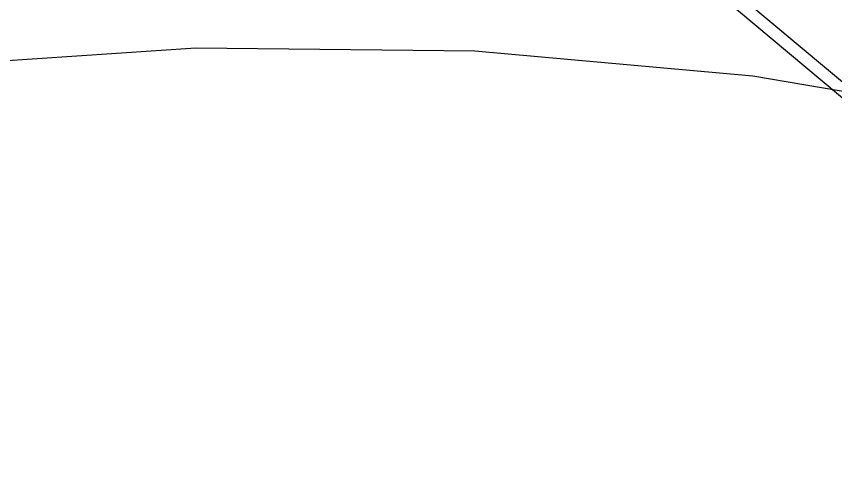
# Model space of a CAD drawing. Extents: x 383425 to 391668, y 6055101 to 6059545.
# Drawn here: x 387690.843 to 387692.417, y 6058200.477 to 6058201.355 of the extents above; entities that cross this region are included whole.
import ezdxf

# ---------------------------------------------------------------- set-up
doc = ezdxf.new("R2010")
doc.units = 0
doc.header["$LTSCALE"] = 5
doc.linetypes.add('0', pattern=[1, 1, 0])
doc.linetypes.add('foc-ACCESSROAD', pattern=[3.75, 2.5, -1.25])
for name, color, linetype in [('F-AR', 190, 'foc-ACCESSROAD'), ('F-RW', 190, 'Continuous'), ('T-BUSH', 110, '0')]:
    doc.layers.add(name, color=color, linetype=linetype)

msp = doc.modelspace()

# ---------------------------------------------------------------- linework, layer by layer
at = {"layer": 'F-AR', "flags": 128}
msp.add_lwpolyline([(384209.8944, 6059527.3638), (384231.4591, 6059425.6176), (384260.4961, 6059288.6191), (384272.4094, 6059245.8356), (384281.002, 6059223.3533), (384293.5032, 6059199.2909), (384306.6333, 6059179.2462), (384328.2959, 6059153.8997), (384351.1086, 6059134.0266), (384364.2554, 6059122.5745), (384393.1511, 6059103.5605), (384426.4673, 6059087.0919), (384458.3292, 6059076.1286), (384459.3645, 6059075.9141), (384474.0478, 6059072.8705), (384505.9368, 6059066.2593), (385008.1362, 6059010.0136), (385067.2116, 6058999.8262), (385138.7352, 6058982.3445), (385149.3505, 6058979.2339), (385179.3017, 6058970.4573), (385288.2908, 6058938.5206), (385462.0705, 6058886.1315), (385482.6371, 6058879.9345), (385563.1718, 6058855.6908), (385589.6735, 6058847.7125), (385599.2647, 6058844.8256), (385713.7383, 6058810.5859), (385717.952, 6058809.3254), (385724.126, 6058807.4788), (385733.7566, 6058804.5985), (385737.8748, 6058803.3663), (385753.5044, 6058798.8765), (385902.8728, 6058755.97), (385917.8313, 6058751.6732), (385924.5914, 6058749.7308), (385946.4841, 6058745.7709), (385965.6781, 6058742.294), (385971.6814, 6058741.2522), (385976.0466, 6058740.8801), (386020.5383, 6058737.0883), (386074.127, 6058737.2395), (386159.3706, 6058741.5111), (386179.014, 6058742.5422), (386359.7766, 6058752.2488), (386360.1636, 6058752.2728), (386583.3506, 6058766.5966), (386700.5488, 6058770.2613), (386731.7819, 6058771.2383), (386795.322, 6058768.0099), (386985.8916, 6058742.0465), (386994.578, 6058740.1082), (387026.3094, 6058729.5407), (387057.5695, 6058715.9394), (387094.1111, 6058695.764), (387148.2118, 6058656.5244), (387286.824, 6058540.1785), (387362.9072, 6058476.8603), (387378.4303, 6058463.9407), (387428.53, 6058422.665), (387443.8213, 6058409.7729), (387462.6923, 6058393.6641), (388044.6197, 6057906.2233), (388098.0981, 6057861.3423), (388118.9951, 6057844.6752), (388130.7638, 6057834.9366), (388142.1011, 6057825.5547), (388202.1297, 6057775.2865), (388218.1834, 6057761.6551), (388224.6067, 6057756.1968), (388228.4562, 6057752.9322), (388229.6837, 6057751.8764), (388275.8804, 6057712.1472), (388362.8463, 6057637.3628), (388366.4019, 6057634.3056), (388392.3338, 6057609.6063), (388428.6076, 6057575.0574), (388463.9174, 6057538.7627), (388498.0772, 6057502.7868), (388789.9957, 6057238.8572), (388827.1032, 6057207.9333), (388843.1634, 6057194.5561), (389166.9878, 6056936.7963), (389219.3744, 6056895.095), (389258.4565, 6056863.9844), (389261.6632, 6056861.434), (389281.2241, 6056845.8628), (389555.5127, 6056627.5324), (389567.2398, 6056618.2151), (389578.7137, 6056609.0643), (389582.9262, 6056605.5682), (389594.5362, 6056595.932), (389777.5237, 6056441.5351), (389930.3476, 6056312.7723), (389952.631, 6056293.8982), (389982.1932, 6056268.8593), (390059.4029, 6056203.4621), (390114.7657, 6056159.1682), (390122.5718, 6056153.1665), (390137.7794, 6056143.404), (390151.8005, 6056137.5657), (390174.1742, 6056132.5836), (390201.3506, 6056132.4044), (390219.8943, 6056137.257), (390251.366, 6056153.9373), (390296.2593, 6056184.6454), (390450.6347, 6056291.0076), (390476.8677, 6056307.6736), (390569.8689, 6056367.2342), (390664.9022, 6056427.6167), (390688.3068, 6056442.4877), (390779.4765, 6056502.4701), (390827.7934, 6056534.259), (390879.4235, 6056567.6885)], dxfattribs=at)
at = {"layer": 'F-RW', "flags": 128}
msp.add_lwpolyline([(388098.0981, 6057861.3423), (387462.6923, 6058393.6641), (387472.384, 6058405.261), (387510.8682, 6058451.311), (387522.3826, 6058441.6961), (387483.8233, 6058395.5221), (388106.264, 6057874.062)], dxfattribs=at)
at = {"layer": 'T-BUSH', "flags": 128}
msp.add_lwpolyline([(388111.9486, 6057847.1095, 0.75), (388107.3361, 6057850.9468, 0.75), (388100.033, 6057857.0225, 0.75), (388095.4205, 6057860.8598, 0.75), (388085.4267, 6057869.1739, 0.75), (388080.8142, 6057873.0112, 0.75), (388073.5111, 6057879.0869, 0.75), (388068.8986, 6057882.9242, 0.75), (388058.9048, 6057891.2383, 0.75), (388054.2923, 6057895.0756, 0.75), (388046.9892, 6057901.1513, 0.75), (388042.3767, 6057904.9886, 0.75), (388032.3829, 6057913.3027, 0.75), (388027.7704, 6057917.14, 0.75), (388020.4673, 6057923.2157, 0.75), (388015.8548, 6057927.053, 0.75), (388005.861, 6057935.3672, 0.75), (388001.2485, 6057939.2045, 0.75), (387993.9454, 6057945.2802, 0.75), (387989.3329, 6057949.1175, 0.75), (387979.3391, 6057957.4316, 0.75), (387974.7266, 6057961.2689, 0.75), (387967.4235, 6057967.3446, 0.75), (387962.811, 6057971.1819, 0.75), (387952.8172, 6057979.496, 0.75), (387948.2047, 6057983.3333, 0.75), (387940.9016, 6057989.409, 0.75), (387936.2891, 6057993.2463, 0.75), (387926.2953, 6058001.5604, 0.75), (387921.6828, 6058005.3977, 0.75), (387914.3797, 6058011.4734, 0.75), (387909.7672, 6058015.3107, 0.75), (387899.7734, 6058023.6249, 0.75), (387895.1609, 6058027.4621, 0.75), (387887.8578, 6058033.5379, 0.75), (387883.2453, 6058037.3751, 0.75), (387873.2515, 6058045.6893, 0.75), (387868.639, 6058049.5266, 0.75), (387861.3359, 6058055.6023, 0.75), (387856.7233, 6058059.4396, 0.75), (387846.7296, 6058067.7537, 0.75), (387842.1171, 6058071.591, 0.75), (387834.814, 6058077.6667, 0.75), (387830.2014, 6058081.504, 0.75), (387820.2077, 6058089.8181, 0.75), (387815.5952, 6058093.6554, 0.75), (387808.292, 6058099.7311, 0.75), (387803.6795, 6058103.5684, 0.75), (387793.6858, 6058111.8825, 0.75), (387789.0733, 6058115.7198, 0.75), (387781.7701, 6058121.7955, 0.75), (387777.1576, 6058125.6328, 0.75), (387767.1639, 6058133.947, 0.75), (387762.5514, 6058137.7843, 0.75), (387755.2482, 6058143.86, 0.75), (387750.6357, 6058147.6973, 0.75), (387740.642, 6058156.0114, 0.75), (387736.0295, 6058159.8487, 0.75), (387728.7263, 6058165.9244, 0.75), (387724.1138, 6058169.7617, 0.75), (387714.1201, 6058178.0758, 0.75), (387709.5076, 6058181.9131, 0.75), (387702.2044, 6058187.9888, 0.75), (387697.5919, 6058191.8261, 0.75), (387687.5982, 6058200.1402, 0.75), (387682.9857, 6058203.9775, 0.75), (387675.6825, 6058210.0532, 0.75), (387671.07, 6058213.8905, 0.75), (387661.0763, 6058222.2046, 0.75), (387656.4638, 6058226.0419, 0.75), (387649.1606, 6058232.1176, 0.75), (387644.5481, 6058235.9549, 0.75), (387634.5544, 6058244.2691, 0.75), (387629.9419, 6058248.1064, 0.75), (387622.6387, 6058254.1821, 0.75), (387618.0262, 6058258.0194, 0.75), (387608.0325, 6058266.3335, 0.75), (387603.42, 6058270.1708, 0.75), (387596.1168, 6058276.2465, 0.75), (387591.5043, 6058280.0838, 0.75), (387581.5106, 6058288.3979, 0.75), (387576.8981, 6058292.2352, 0.75), (387569.5949, 6058298.3109, 0.75), (387564.9824, 6058302.1482, 0.75), (387554.9887, 6058310.4623, 0.75), (387550.3762, 6058314.2996, 0.75), (387543.073, 6058320.3753, 0.75), (387538.4605, 6058324.2126, 0.75), (387528.4668, 6058332.5268, 0.75), (387523.8543, 6058336.364, 0.75), (387516.5511, 6058342.4398, 0.75), (387511.9386, 6058346.277, 0.75), (387501.9449, 6058354.5912, 0.75), (387497.3324, 6058358.4285, 0.75), (387490.0292, 6058364.5042, 0.75), (387485.4167, 6058368.3415, 0.75), (387475.423, 6058376.6556, 0.75), (387469.79, 6058376.7698, 0.75)], format="xyb", dxfattribs=at)

doc.saveas('drawing.dxf')
